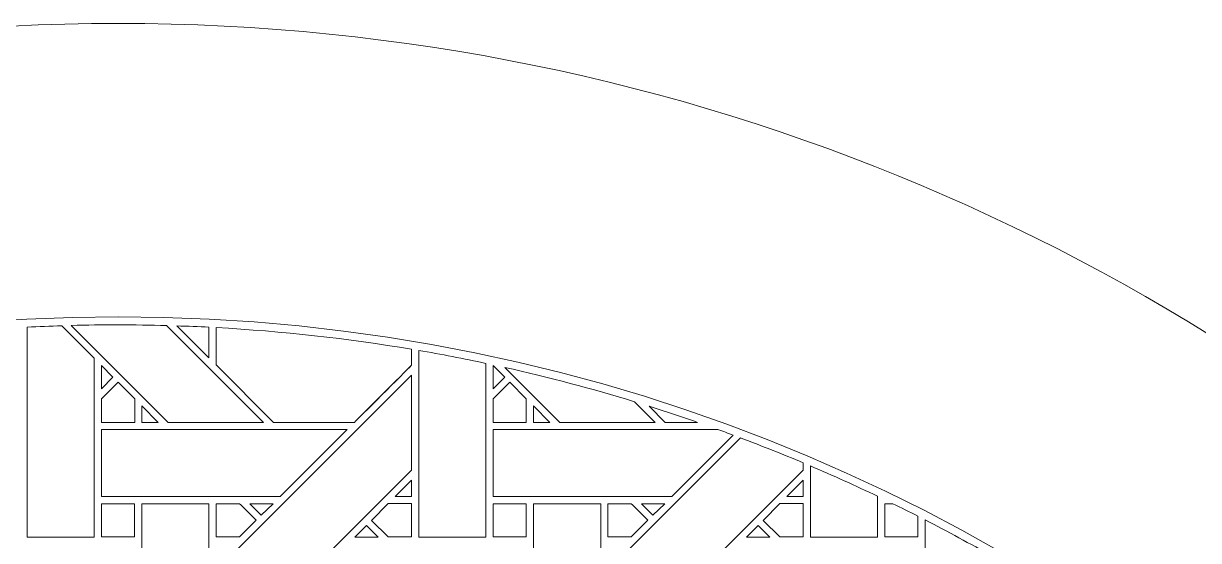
# Model space of a CAD drawing. Header units: inches. Extents: x 7.4 to 17.4, y 4.1 to 14.1.
# Drawn here: x 12.154 to 15, y 12.841 to 14.095 of the extents above; entities that cross this region are included whole.
import ezdxf

# ---------------------------------------------------------------- set-up
doc = ezdxf.new("R2010")
doc.units = ezdxf.units.IN
doc.header["$MEASUREMENT"] = 0
doc.layers.add('Design', color=7, linetype='Continuous', lineweight=0)

msp = doc.modelspace()

# ---------------------------------------------------------------- linework, layer by layer
at = {"layer": 'Design'}
for points, knots in [([(12.3829, 14.0948), (9.6214, 14.0948), (7.3829, 11.8562), (7.3829, 9.0948), (7.3829, 6.3333), (9.6214, 4.0948), (12.3829, 4.0948), (15.1443, 4.0948), (17.3829, 6.3333), (17.3829, 9.0948), (17.3829, 11.8562), (15.1443, 14.0948), (12.3829, 14.0948)], [0, 0, 0, 0, 1, 1, 1, 2, 2, 2, 3, 3, 3, 4, 4, 4, 4]), ([(12.3829, 13.3833), (10.0144, 13.3833), (8.0943, 11.4632), (8.0943, 9.0948), (8.0943, 6.7263), (10.0144, 4.8063), (12.3829, 4.8063), (14.7513, 4.8063), (16.6714, 6.7263), (16.6714, 9.0948), (16.6714, 11.4632), (14.7513, 13.3833), (12.3829, 13.3833)], [0, 0, 0, 0, 1, 1, 1, 2, 2, 2, 3, 3, 3, 4, 4, 4, 4]), ([(12.2464, 13.3615), (12.2464, 13.3615), (12.3252, 13.283), (12.3252, 13.283), (12.3252, 13.283), (12.3252, 12.8493), (12.3252, 12.8493), (12.3252, 12.8493), (12.1625, 12.8493), (12.1625, 12.8493), (12.1625, 12.8493), (12.1625, 13.3583), (12.1625, 13.3583), (12.1904, 13.3597), (12.2184, 13.3606), (12.2464, 13.3615)], [0, 0, 0, 0, 1, 1, 1, 2, 2, 2, 3, 3, 3, 4, 4, 4, 5, 5, 5, 5]), ([(12.7354, 13.1273), (12.7354, 13.1273), (12.5044, 13.1273), (12.5044, 13.1273), (12.5044, 13.1273), (12.2694, 13.3624), (12.2694, 13.3624), (12.3071, 13.3634), (12.3449, 13.3639), (12.3829, 13.3639), (12.4222, 13.3639), (12.4614, 13.3633), (12.5005, 13.3622), (12.5005, 13.3622), (12.7354, 13.1273), (12.7354, 13.1273)], [0, 0, 0, 0, 1, 1, 1, 2, 2, 2, 3, 3, 3, 4, 4, 4, 5, 5, 5, 5]), ([(12.6032, 13.3583), (12.6032, 13.3583), (12.6032, 13.2837), (12.6032, 13.2837), (12.6032, 13.2837), (12.5257, 13.3613), (12.5257, 13.3613), (12.5516, 13.3604), (12.5775, 13.3596), (12.6032, 13.3583)], [0, 0, 0, 0, 1, 1, 1, 2, 2, 2, 3, 3, 3, 3]), ([(13.0941, 13.3046), (13.0941, 13.3046), (13.0941, 13.2661), (13.0941, 13.2661), (13.0763, 13.2481), (12.9643, 13.1364), (12.9553, 13.1274), (12.9553, 13.1274), (12.7596, 13.1274), (12.7596, 13.1274), (12.7596, 13.1274), (12.6204, 13.2666), (12.6204, 13.2666), (12.6204, 13.2666), (12.6204, 13.3572), (12.6204, 13.3572), (12.7808, 13.3484), (12.9388, 13.3306), (13.0941, 13.3046)], [0, 0, 0, 0, 1, 1, 1, 2, 2, 2, 3, 3, 3, 4, 4, 4, 5, 5, 5, 6, 6, 6, 6]), ([(13.0941, 13.3046), (13.0941, 13.3046), (13.0941, 13.2661), (13.0941, 13.2661), (13.0759, 13.2477), (12.964, 13.1361), (12.9553, 13.1274), (12.9553, 13.1274), (12.7596, 13.1274), (12.7596, 13.1274), (12.7596, 13.1274), (12.6204, 13.2666), (12.6204, 13.2666), (12.6204, 13.2666), (12.6204, 13.3572), (12.6204, 13.3572), (12.7808, 13.3484), (12.9388, 13.3306), (13.0941, 13.3046)], [0, 0, 0, 0, 1, 1, 1, 2, 2, 2, 3, 3, 3, 4, 4, 4, 5, 5, 5, 6, 6, 6, 6]), ([(13.274, 13.2705), (13.274, 13.2705), (13.274, 12.8493), (13.274, 12.8493), (13.274, 12.8493), (13.1112, 12.8493), (13.1112, 12.8493), (13.1112, 12.8493), (13.1112, 13.3018), (13.1112, 13.3018), (13.1658, 13.2924), (13.2201, 13.2819), (13.274, 13.2705)], [0, 0, 0, 0, 1, 1, 1, 2, 2, 2, 3, 3, 3, 4, 4, 4, 4]), ([(12.3425, 13.2088), (12.3425, 13.2088), (12.3425, 13.2655), (12.3425, 13.2655), (12.3425, 13.2655), (12.3707, 13.2369), (12.3707, 13.2369), (12.3707, 13.2369), (12.3425, 13.2088), (12.3425, 13.2088)], [0, 0, 0, 0, 1, 1, 1, 2, 2, 2, 3, 3, 3, 3]), ([(13.2913, 13.2088), (13.2913, 13.2088), (13.2913, 13.2655), (13.2913, 13.2655), (13.2913, 13.2655), (13.3195, 13.2369), (13.3195, 13.2369), (13.3195, 13.2369), (13.2913, 13.2088), (13.2913, 13.2088)], [0, 0, 0, 0, 1, 1, 1, 2, 2, 2, 3, 3, 3, 3]), ([(13.0941, 13.0116), (13.0941, 13.0116), (12.6204, 12.5379), (12.6204, 12.5379), (12.6204, 12.5379), (12.6204, 12.768), (12.6204, 12.768), (12.6204, 12.768), (13.0941, 13.2416), (13.0941, 13.2416), (13.0941, 13.2416), (13.0941, 13.0116), (13.0941, 13.0116)], [0, 0, 0, 0, 1, 1, 1, 2, 2, 2, 3, 3, 3, 4, 4, 4, 4]), ([(13.6841, 13.1273), (13.6841, 13.1273), (13.4531, 13.1273), (13.4531, 13.1273), (13.4531, 13.1273), (13.32, 13.2605), (13.32, 13.2605), (13.4262, 13.2367), (13.531, 13.209), (13.634, 13.1774), (13.634, 13.1774), (13.6841, 13.1273), (13.6841, 13.1273)], [0, 0, 0, 0, 1, 1, 1, 2, 2, 2, 3, 3, 3, 4, 4, 4, 4]), ([(12.3425, 13.1271), (12.3425, 13.1271), (12.3425, 13.1844), (12.3425, 13.1844), (12.3425, 13.1844), (12.3829, 13.2247), (12.3829, 13.2247), (12.3829, 13.2247), (12.4232, 13.1844), (12.4232, 13.1844), (12.4232, 13.1844), (12.4232, 13.1271), (12.4232, 13.1271), (12.4232, 13.1271), (12.3425, 13.1271), (12.3425, 13.1271)], [0, 0, 0, 0, 1, 1, 1, 2, 2, 2, 3, 3, 3, 4, 4, 4, 5, 5, 5, 5]), ([(12.3829, 13.2247), (12.3829, 13.2247), (12.4232, 13.1844), (12.4232, 13.1844), (12.4232, 13.1844), (12.4232, 13.1271), (12.4232, 13.1271), (12.4232, 13.1271), (12.3425, 13.1271), (12.3425, 13.1271), (12.3425, 13.1271), (12.3425, 13.1844), (12.3425, 13.1844), (12.3425, 13.1844), (12.3829, 13.2247), (12.3829, 13.2247)], [0, 0, 0, 0, 1, 1, 1, 2, 2, 2, 3, 3, 3, 4, 4, 4, 5, 5, 5, 5]), ([(13.2913, 13.1271), (13.2913, 13.1271), (13.2913, 13.1844), (13.2913, 13.1844), (13.2913, 13.1844), (13.3316, 13.2247), (13.3316, 13.2247), (13.3316, 13.2247), (13.3719, 13.1844), (13.3719, 13.1844), (13.3719, 13.1844), (13.3719, 13.1271), (13.3719, 13.1271), (13.3719, 13.1271), (13.2913, 13.1271), (13.2913, 13.1271)], [0, 0, 0, 0, 1, 1, 1, 2, 2, 2, 3, 3, 3, 4, 4, 4, 5, 5, 5, 5]), ([(13.3719, 13.1271), (13.3719, 13.1271), (13.2913, 13.1271), (13.2913, 13.1271), (13.2913, 13.1271), (13.2913, 13.1844), (13.2913, 13.1844), (13.2913, 13.1844), (13.3316, 13.2247), (13.3316, 13.2247), (13.3316, 13.2247), (13.3719, 13.1844), (13.3719, 13.1844), (13.3719, 13.1844), (13.3719, 13.1271), (13.3719, 13.1271)], [0, 0, 0, 0, 1, 1, 1, 2, 2, 2, 3, 3, 3, 4, 4, 4, 5, 5, 5, 5]), ([(12.4405, 13.1273), (12.4405, 13.1273), (12.4405, 13.1671), (12.4405, 13.1671), (12.4405, 13.1671), (12.4802, 13.1273), (12.4802, 13.1273), (12.4802, 13.1273), (12.4405, 13.1273), (12.4405, 13.1273)], [0, 0, 0, 0, 1, 1, 1, 2, 2, 2, 3, 3, 3, 3]), ([(13.3892, 13.1273), (13.3892, 13.1273), (13.3892, 13.1671), (13.3892, 13.1671), (13.3892, 13.1671), (13.4289, 13.1273), (13.4289, 13.1273), (13.4289, 13.1273), (13.3892, 13.1273), (13.3892, 13.1273)], [0, 0, 0, 0, 1, 1, 1, 2, 2, 2, 3, 3, 3, 3]), ([(13.7084, 13.1274), (13.7084, 13.1274), (13.6693, 13.1665), (13.6693, 13.1665), (13.7087, 13.154), (13.7479, 13.1409), (13.7868, 13.1274), (13.7868, 13.1274), (13.7084, 13.1274), (13.7084, 13.1274)], [0, 0, 0, 0, 1, 1, 1, 2, 2, 2, 3, 3, 3, 3]), ([(12.9382, 13.1101), (12.9382, 13.1101), (12.7755, 12.9474), (12.7755, 12.9474), (12.7755, 12.9474), (12.3425, 12.9474), (12.3425, 12.9474), (12.3425, 12.9474), (12.3425, 13.1101), (12.3425, 13.1101), (12.3425, 13.1101), (12.9382, 13.1101), (12.9382, 13.1101)], [0, 0, 0, 0, 1, 1, 1, 2, 2, 2, 3, 3, 3, 4, 4, 4, 4]), ([(13.8359, 13.1101), (13.8484, 13.1056), (13.8608, 13.1009), (13.8732, 13.0963), (13.8732, 13.0963), (13.7242, 12.9474), (13.7242, 12.9474), (13.7242, 12.9474), (13.2913, 12.9474), (13.2913, 12.9474), (13.2913, 12.9474), (13.2913, 13.1101), (13.2913, 13.1101), (13.2913, 13.1101), (13.8359, 13.1101), (13.8359, 13.1101)], [0, 0, 0, 0, 1, 1, 1, 2, 2, 2, 3, 3, 3, 4, 4, 4, 5, 5, 5, 5]), ([(14.0428, 13.0292), (14.0428, 13.0292), (14.0428, 13.0116), (14.0428, 13.0116), (14.0428, 13.0116), (13.5691, 12.5379), (13.5691, 12.5379), (13.5691, 12.5379), (13.5691, 12.768), (13.5691, 12.768), (13.5691, 12.768), (13.8908, 13.0896), (13.8908, 13.0896), (13.9419, 13.0703), (13.9927, 13.0503), (14.0428, 13.0292)], [0, 0, 0, 0, 1, 1, 1, 2, 2, 2, 3, 3, 3, 4, 4, 4, 5, 5, 5, 5]), ([(14.2227, 12.9481), (14.2227, 12.9481), (14.2227, 12.8493), (14.2227, 12.8493), (14.2227, 12.8493), (14.0599, 12.8493), (14.0599, 12.8493), (14.0599, 12.8493), (14.0599, 13.0217), (14.0599, 13.0217), (14.1148, 12.9983), (14.1691, 12.9737), (14.2227, 12.9481)], [0, 0, 0, 0, 1, 1, 1, 2, 2, 2, 3, 3, 3, 4, 4, 4, 4]), ([(13.0543, 12.9474), (13.0543, 12.9474), (13.0941, 12.9872), (13.0941, 12.9872), (13.0941, 12.9872), (13.0941, 12.9474), (13.0941, 12.9474), (13.0941, 12.9474), (13.0543, 12.9474), (13.0543, 12.9474)], [0, 0, 0, 0, 1, 1, 1, 2, 2, 2, 3, 3, 3, 3]), ([(14.003, 12.9474), (14.003, 12.9474), (14.0428, 12.9872), (14.0428, 12.9872), (14.0428, 12.9872), (14.0428, 12.9474), (14.0428, 12.9474), (14.0428, 12.9474), (14.003, 12.9474), (14.003, 12.9474)], [0, 0, 0, 0, 1, 1, 1, 2, 2, 2, 3, 3, 3, 3]), ([(12.3425, 12.8494), (12.3425, 12.8494), (12.3425, 12.9301), (12.3425, 12.9301), (12.3425, 12.9301), (12.4228, 12.9301), (12.4228, 12.9301), (12.4228, 12.9301), (12.4228, 12.8494), (12.4228, 12.8494), (12.4228, 12.8494), (12.3425, 12.8494), (12.3425, 12.8494)], [0, 0, 0, 0, 1, 1, 1, 2, 2, 2, 3, 3, 3, 4, 4, 4, 4]), ([(12.4228, 12.9301), (12.4228, 12.9301), (12.4228, 12.8494), (12.4228, 12.8494), (12.4228, 12.8494), (12.3425, 12.8494), (12.3425, 12.8494), (12.3425, 12.8494), (12.3425, 12.9301), (12.3425, 12.9301), (12.3425, 12.9301), (12.4228, 12.9301), (12.4228, 12.9301)], [0, 0, 0, 0, 1, 1, 1, 2, 2, 2, 3, 3, 3, 4, 4, 4, 4]), ([(12.4403, 12.4979), (12.4403, 12.4979), (12.4403, 12.9301), (12.4403, 12.9301), (12.4403, 12.9301), (12.6032, 12.9301), (12.6032, 12.9301), (12.6032, 12.9301), (12.6032, 12.335), (12.6032, 12.335), (12.6032, 12.335), (12.4403, 12.4979), (12.4403, 12.4979)], [0, 0, 0, 0, 1, 1, 1, 2, 2, 2, 3, 3, 3, 4, 4, 4, 4]), ([(12.6204, 12.8494), (12.6204, 12.8494), (12.6204, 12.9301), (12.6204, 12.9301), (12.6204, 12.9301), (12.6775, 12.9301), (12.6775, 12.9301), (12.6826, 12.925), (12.7134, 12.8942), (12.7178, 12.8898), (12.7178, 12.8898), (12.6774, 12.8494), (12.6774, 12.8494), (12.6774, 12.8494), (12.6204, 12.8494), (12.6204, 12.8494)], [0, 0, 0, 0, 1, 1, 1, 2, 2, 2, 3, 3, 3, 4, 4, 4, 5, 5, 5, 5]), ([(12.7178, 12.8898), (12.7178, 12.8898), (12.6774, 12.8494), (12.6774, 12.8494), (12.6774, 12.8494), (12.6204, 12.8494), (12.6204, 12.8494), (12.6204, 12.8494), (12.6204, 12.9301), (12.6204, 12.9301), (12.6204, 12.9301), (12.6775, 12.9301), (12.6775, 12.9301), (12.6828, 12.9248), (12.7136, 12.894), (12.7178, 12.8898)], [0, 0, 0, 0, 1, 1, 1, 2, 2, 2, 3, 3, 3, 4, 4, 4, 5, 5, 5, 5]), ([(12.7018, 12.9301), (12.7018, 12.9301), (12.7583, 12.9301), (12.7583, 12.9301), (12.7583, 12.9301), (12.73, 12.9019), (12.73, 12.9019), (12.73, 12.9019), (12.7018, 12.9301), (12.7018, 12.9301)], [0, 0, 0, 0, 1, 1, 1, 2, 2, 2, 3, 3, 3, 3]), ([(12.9966, 12.8897), (12.9966, 12.8897), (13.037, 12.9302), (13.037, 12.9302), (13.037, 12.9302), (13.0941, 12.9302), (13.0941, 12.9302), (13.0941, 12.9302), (13.0941, 12.8494), (13.0941, 12.8494), (13.0941, 12.8494), (13.037, 12.8494), (13.037, 12.8494), (13.037, 12.8494), (12.9966, 12.8897), (12.9966, 12.8897)], [0, 0, 0, 0, 1, 1, 1, 2, 2, 2, 3, 3, 3, 4, 4, 4, 5, 5, 5, 5]), ([(13.0941, 12.9302), (13.0941, 12.9302), (13.0941, 12.8494), (13.0941, 12.8494), (13.0941, 12.8494), (13.037, 12.8494), (13.037, 12.8494), (13.037, 12.8494), (12.9966, 12.8897), (12.9966, 12.8897), (12.9966, 12.8897), (13.037, 12.9302), (13.037, 12.9302), (13.037, 12.9302), (13.0941, 12.9302), (13.0941, 12.9302)], [0, 0, 0, 0, 1, 1, 1, 2, 2, 2, 3, 3, 3, 4, 4, 4, 5, 5, 5, 5]), ([(13.2913, 12.8494), (13.2913, 12.8494), (13.2913, 12.9301), (13.2913, 12.9301), (13.2913, 12.9301), (13.3715, 12.9301), (13.3715, 12.9301), (13.3715, 12.9301), (13.3715, 12.8494), (13.3715, 12.8494), (13.3715, 12.8494), (13.2913, 12.8494), (13.2913, 12.8494)], [0, 0, 0, 0, 1, 1, 1, 2, 2, 2, 3, 3, 3, 4, 4, 4, 4]), ([(13.2913, 12.9301), (13.2913, 12.9301), (13.3715, 12.9301), (13.3715, 12.9301), (13.3715, 12.9301), (13.3715, 12.8494), (13.3715, 12.8494), (13.3715, 12.8494), (13.2913, 12.8494), (13.2913, 12.8494), (13.2913, 12.8494), (13.2913, 12.9301), (13.2913, 12.9301)], [0, 0, 0, 0, 1, 1, 1, 2, 2, 2, 3, 3, 3, 4, 4, 4, 4]), ([(13.552, 12.335), (13.552, 12.335), (13.3891, 12.4979), (13.3891, 12.4979), (13.3891, 12.4979), (13.3891, 12.9301), (13.3891, 12.9301), (13.3891, 12.9301), (13.552, 12.9301), (13.552, 12.9301), (13.552, 12.9301), (13.552, 12.335), (13.552, 12.335)], [0, 0, 0, 0, 1, 1, 1, 2, 2, 2, 3, 3, 3, 4, 4, 4, 4]), ([(13.5691, 12.8494), (13.5691, 12.8494), (13.5691, 12.9301), (13.5691, 12.9301), (13.5691, 12.9301), (13.6262, 12.9301), (13.6262, 12.9301), (13.6313, 12.925), (13.6621, 12.8942), (13.6665, 12.8898), (13.6665, 12.8898), (13.6261, 12.8494), (13.6261, 12.8494), (13.6261, 12.8494), (13.5691, 12.8494), (13.5691, 12.8494)], [0, 0, 0, 0, 1, 1, 1, 2, 2, 2, 3, 3, 3, 4, 4, 4, 5, 5, 5, 5]), ([(13.5691, 12.8494), (13.5691, 12.8494), (13.5691, 12.9301), (13.5691, 12.9301), (13.5691, 12.9301), (13.6262, 12.9301), (13.6262, 12.9301), (13.6313, 12.925), (13.6621, 12.8942), (13.6665, 12.8898), (13.6665, 12.8898), (13.6261, 12.8494), (13.6261, 12.8494), (13.6261, 12.8494), (13.5691, 12.8494), (13.5691, 12.8494)], [0, 0, 0, 0, 1, 1, 1, 2, 2, 2, 3, 3, 3, 4, 4, 4, 5, 5, 5, 5]), ([(13.6505, 12.9301), (13.6505, 12.9301), (13.707, 12.9301), (13.707, 12.9301), (13.707, 12.9301), (13.6787, 12.9019), (13.6787, 12.9019), (13.6787, 12.9019), (13.6505, 12.9301), (13.6505, 12.9301)], [0, 0, 0, 0, 1, 1, 1, 2, 2, 2, 3, 3, 3, 3]), ([(13.9857, 12.8494), (13.9857, 12.8494), (13.9453, 12.8897), (13.9453, 12.8897), (13.9453, 12.8897), (13.9858, 12.9302), (13.9858, 12.9302), (13.9858, 12.9302), (14.0428, 12.9302), (14.0428, 12.9302), (14.0428, 12.9302), (14.0428, 12.8494), (14.0428, 12.8494), (14.0428, 12.8494), (13.9857, 12.8494), (13.9857, 12.8494)], [0, 0, 0, 0, 1, 1, 1, 2, 2, 2, 3, 3, 3, 4, 4, 4, 5, 5, 5, 5]), ([(14.0428, 12.9302), (14.0428, 12.9302), (14.0428, 12.8494), (14.0428, 12.8494), (14.0428, 12.8494), (13.9857, 12.8494), (13.9857, 12.8494), (13.9857, 12.8494), (13.9453, 12.8897), (13.9453, 12.8897), (13.9453, 12.8897), (13.9858, 12.9302), (13.9858, 12.9302), (13.9858, 12.9302), (14.0428, 12.9302), (14.0428, 12.9302)], [0, 0, 0, 0, 1, 1, 1, 2, 2, 2, 3, 3, 3, 4, 4, 4, 5, 5, 5, 5]), ([(14.3203, 12.8494), (14.3203, 12.8494), (14.24, 12.8494), (14.24, 12.8494), (14.24, 12.8494), (14.24, 12.9301), (14.24, 12.9301), (14.24, 12.9301), (14.2594, 12.9301), (14.2594, 12.9301), (14.2798, 12.9202), (14.3001, 12.9102), (14.3203, 12.8999), (14.3203, 12.8999), (14.3203, 12.8494), (14.3203, 12.8494)], [0, 0, 0, 0, 1, 1, 1, 2, 2, 2, 3, 3, 3, 4, 4, 4, 5, 5, 5, 5]), ([(14.24, 12.9301), (14.24, 12.9301), (14.2594, 12.9301), (14.2594, 12.9301), (14.2798, 12.9202), (14.3001, 12.9102), (14.3203, 12.8999), (14.3203, 12.8999), (14.3203, 12.8494), (14.3203, 12.8494), (14.3203, 12.8494), (14.24, 12.8494), (14.24, 12.8494), (14.24, 12.8494), (14.24, 12.9301), (14.24, 12.9301)], [0, 0, 0, 0, 1, 1, 1, 2, 2, 2, 3, 3, 3, 4, 4, 4, 5, 5, 5, 5]), ([(13.0127, 12.8493), (13.0127, 12.8493), (12.9562, 12.8493), (12.9562, 12.8493), (12.9562, 12.8493), (12.9845, 12.8776), (12.9845, 12.8776), (12.9845, 12.8776), (13.0127, 12.8493), (13.0127, 12.8493)], [0, 0, 0, 0, 1, 1, 1, 2, 2, 2, 3, 3, 3, 3]), ([(13.9615, 12.8493), (13.9615, 12.8493), (13.905, 12.8493), (13.905, 12.8493), (13.905, 12.8493), (13.9332, 12.8776), (13.9332, 12.8776), (13.9332, 12.8776), (13.9615, 12.8493), (13.9615, 12.8493)], [0, 0, 0, 0, 1, 1, 1, 2, 2, 2, 3, 3, 3, 3]), ([(14.3378, 12.4979), (14.3378, 12.4979), (14.3378, 12.8909), (14.3378, 12.8909), (14.3928, 12.8625), (14.4471, 12.833), (14.5007, 12.8023), (14.5007, 12.8023), (14.5007, 12.335), (14.5007, 12.335), (14.5007, 12.335), (14.3378, 12.4979), (14.3378, 12.4979)], [0, 0, 0, 0, 1, 1, 1, 2, 2, 2, 3, 3, 3, 4, 4, 4, 4])]:
    msp.add_open_spline(points, degree=3, knots=knots, dxfattribs=at)

doc.saveas('drawing.dxf')
